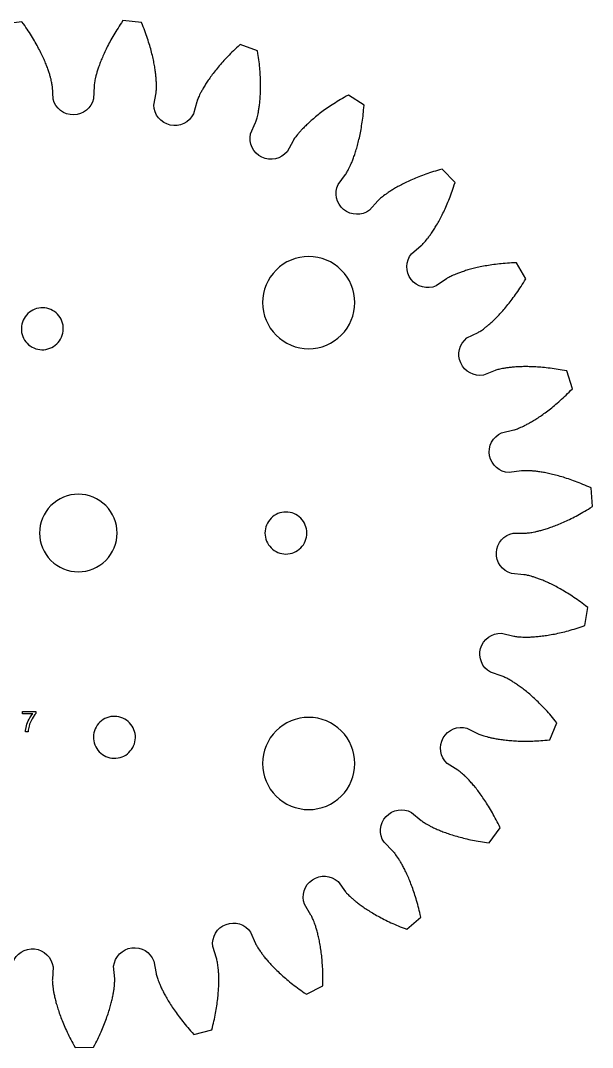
# Model space of a CAD drawing. Extents: x 1.5 to 68.5, y 1.6 to 68.4.
# Drawn here: x 31.3 to 68.5, y 1.6 to 68.4 of the extents above; entities that cross this region are included whole.
import ezdxf

# ---------------------------------------------------------------- set-up
doc = ezdxf.new("R2010")
doc.units = 0
doc.layers.add('1', color=18, linetype='CONTINUOUS')
doc.layers.add('NOTES', color=1, linetype='CONTINUOUS')

msp = doc.modelspace()

# ---------------------------------------------------------------- linework, layer by layer
at = {"layer": '1'}
msp.add_lwpolyline([(30.747, 7.1, -0.785399), (33.371, 6.824), (33.323, 6.01), (33.322, 5.955), (33.323, 5.899), (33.327, 5.822), (33.331, 5.761), (33.336, 5.69), (33.344, 5.61), (33.355, 5.522), (33.368, 5.426), (33.375, 5.374), (33.384, 5.321), (33.393, 5.265), (33.403, 5.207), (33.414, 5.147), (33.426, 5.085), (33.439, 5.021), (33.453, 4.955), (33.468, 4.887), (33.484, 4.816), (33.501, 4.744), (33.52, 4.67), (33.539, 4.594), (33.56, 4.516), (33.582, 4.436), (33.606, 4.353), (33.63, 4.269), (33.656, 4.184), (33.684, 4.096), (33.713, 4.006), (33.743, 3.915), (33.775, 3.821), (33.809, 3.726), (33.844, 3.629), (33.881, 3.531), (33.919, 3.43), (33.959, 3.328), (34.001, 3.224), (34.044, 3.119), (34.09, 3.012), (34.137, 2.903), (34.186, 2.793), (34.237, 2.681), (34.289, 2.567), (34.344, 2.452), (34.401, 2.335), (34.459, 2.217), (34.52, 2.098), (34.583, 1.977), (34.648, 1.854), (34.715, 1.73), (34.797, 1.582), (36.005, 1.595), (36.085, 1.746), (36.149, 1.872), (36.211, 1.995), (36.271, 2.118), (36.329, 2.239), (36.384, 2.358), (36.438, 2.476), (36.49, 2.592), (36.541, 2.707), (36.589, 2.82), (36.635, 2.932), (36.68, 3.042), (36.723, 3.15), (36.764, 3.256), (36.803, 3.361), (36.841, 3.464), (36.877, 3.565), (36.911, 3.665), (36.944, 3.763), (36.975, 3.858), (37.005, 3.952), (37.034, 4.045), (37.061, 4.135), (37.086, 4.223), (37.11, 4.31), (37.133, 4.394), (37.154, 4.477), (37.175, 4.557), (37.194, 4.636), (37.212, 4.713), (37.228, 4.787), (37.244, 4.86), (37.258, 4.93), (37.272, 4.999), (37.284, 5.065), (37.296, 5.13), (37.306, 5.192), (37.316, 5.252), (37.325, 5.31), (37.333, 5.366), (37.34, 5.42), (37.346, 5.472), (37.357, 5.569), (37.365, 5.657), (37.371, 5.736), (37.375, 5.807), (37.378, 5.869), (37.379, 5.946), (37.379, 6.002), (37.377, 6.056), (37.311, 6.87, -0.785398), (39.927, 7.206), (40.069, 6.403), (40.081, 6.349), (40.095, 6.295), (40.115, 6.221), (40.134, 6.162), (40.155, 6.094), (40.181, 6.019), (40.212, 5.936), (40.247, 5.845), (40.266, 5.796), (40.287, 5.746), (40.308, 5.694), (40.332, 5.64), (40.356, 5.584), (40.382, 5.527), (40.41, 5.467), (40.438, 5.406), (40.469, 5.343), (40.501, 5.279), (40.534, 5.212), (40.569, 5.144), (40.606, 5.075), (40.644, 5.003), (40.684, 4.931), (40.726, 4.856), (40.769, 4.78), (40.814, 4.703), (40.861, 4.623), (40.91, 4.543), (40.961, 4.461), (41.013, 4.378), (41.068, 4.293), (41.125, 4.207), (41.183, 4.119), (41.244, 4.03), (41.306, 3.94), (41.371, 3.849), (41.437, 3.756), (41.506, 3.662), (41.577, 3.567), (41.65, 3.471), (41.725, 3.374), (41.803, 3.275), (41.883, 3.176), (41.965, 3.076), (42.049, 2.974), (42.136, 2.872), (42.225, 2.769), (42.316, 2.665), (42.41, 2.56), (42.524, 2.434), (43.697, 2.726), (43.739, 2.891), (43.772, 3.028), (43.804, 3.162), (43.834, 3.295), (43.863, 3.426), (43.89, 3.555), (43.915, 3.683), (43.939, 3.808), (43.961, 3.931), (43.982, 4.052), (44.001, 4.171), (44.02, 4.289), (44.036, 4.404), (44.052, 4.517), (44.066, 4.628), (44.079, 4.737), (44.09, 4.844), (44.101, 4.948), (44.11, 5.051), (44.119, 5.151), (44.126, 5.25), (44.133, 5.346), (44.138, 5.44), (44.142, 5.532), (44.146, 5.622), (44.149, 5.709), (44.15, 5.794), (44.152, 5.878), (44.152, 5.958), (44.152, 6.037), (44.151, 6.114), (44.149, 6.188), (44.147, 6.26), (44.144, 6.33), (44.141, 6.397), (44.137, 6.462), (44.133, 6.525), (44.129, 6.586), (44.124, 6.645), (44.119, 6.701), (44.113, 6.755), (44.107, 6.807), (44.096, 6.904), (44.083, 6.991), (44.071, 7.07), (44.059, 7.14), (44.047, 7.201), (44.031, 7.276), (44.017, 7.331), (44.003, 7.383), (43.751, 8.159, -0.785398), (46.219, 9.09), (46.542, 8.34), (46.566, 8.292), (46.592, 8.241), (46.629, 8.175), (46.661, 8.121), (46.697, 8.061), (46.74, 7.993), (46.789, 7.919), (46.844, 7.839), (46.874, 7.796), (46.905, 7.752), (46.939, 7.706), (46.974, 7.659), (47.01, 7.61), (47.049, 7.56), (47.089, 7.509), (47.131, 7.456), (47.175, 7.402), (47.221, 7.346), (47.269, 7.289), (47.319, 7.231), (47.371, 7.172), (47.424, 7.112), (47.48, 7.05), (47.538, 6.987), (47.598, 6.923), (47.659, 6.858), (47.723, 6.792), (47.79, 6.725), (47.858, 6.657), (47.928, 6.588), (48.001, 6.518), (48.076, 6.447), (48.153, 6.375), (48.232, 6.303), (48.314, 6.23), (48.398, 6.156), (48.484, 6.081), (48.573, 6.005), (48.664, 5.929), (48.757, 5.853), (48.853, 5.775), (48.951, 5.698), (49.051, 5.619), (49.154, 5.541), (49.26, 5.461), (49.368, 5.382), (49.478, 5.302), (49.591, 5.221), (49.706, 5.141), (49.847, 5.045), (50.92, 5.6), (50.923, 5.77), (50.924, 5.911), (50.924, 6.049), (50.923, 6.185), (50.92, 6.319), (50.917, 6.451), (50.912, 6.581), (50.906, 6.708), (50.899, 6.833), (50.892, 6.956), (50.883, 7.076), (50.874, 7.195), (50.864, 7.31), (50.852, 7.424), (50.841, 7.535), (50.828, 7.644), (50.815, 7.751), (50.801, 7.855), (50.787, 7.957), (50.771, 8.057), (50.756, 8.155), (50.74, 8.25), (50.723, 8.342), (50.707, 8.433), (50.689, 8.521), (50.672, 8.607), (50.654, 8.69), (50.636, 8.771), (50.618, 8.85), (50.599, 8.926), (50.581, 9.001), (50.562, 9.072), (50.543, 9.142), (50.524, 9.209), (50.506, 9.274), (50.487, 9.337), (50.468, 9.397), (50.45, 9.455), (50.432, 9.511), (50.414, 9.565), (50.396, 9.616), (50.379, 9.665), (50.345, 9.757), (50.313, 9.839), (50.282, 9.913), (50.254, 9.978), (50.229, 10.035), (50.196, 10.104), (50.17, 10.154), (50.144, 10.201), (49.72, 10.898, -0.785399), (51.907, 12.373), (52.394, 11.719), (52.428, 11.677), (52.465, 11.634), (52.517, 11.578), (52.56, 11.533), (52.61, 11.482), (52.667, 11.427), (52.731, 11.366), (52.803, 11.3), (52.842, 11.266), (52.883, 11.23), (52.926, 11.193), (52.971, 11.155), (53.018, 11.117), (53.067, 11.077), (53.118, 11.036), (53.171, 10.994), (53.227, 10.952), (53.284, 10.908), (53.344, 10.864), (53.406, 10.819), (53.47, 10.773), (53.536, 10.727), (53.604, 10.68), (53.675, 10.632), (53.748, 10.583), (53.823, 10.534), (53.901, 10.485), (53.98, 10.435), (54.062, 10.384), (54.147, 10.333), (54.234, 10.282), (54.323, 10.23), (54.414, 10.178), (54.508, 10.126), (54.605, 10.074), (54.703, 10.021), (54.805, 9.968), (54.908, 9.915), (55.014, 9.862), (55.123, 9.809), (55.234, 9.756), (55.347, 9.703), (55.463, 9.65), (55.581, 9.597), (55.702, 9.544), (55.826, 9.492), (55.951, 9.439), (56.08, 9.387), (56.211, 9.335), (56.37, 9.274), (57.286, 10.062), (57.25, 10.228), (57.218, 10.365), (57.186, 10.5), (57.154, 10.632), (57.12, 10.762), (57.086, 10.889), (57.052, 11.014), (57.017, 11.137), (56.982, 11.257), (56.946, 11.375), (56.91, 11.49), (56.873, 11.603), (56.836, 11.713), (56.799, 11.821), (56.762, 11.927), (56.725, 12.03), (56.687, 12.131), (56.65, 12.229), (56.612, 12.325), (56.575, 12.419), (56.537, 12.51), (56.5, 12.599), (56.462, 12.685), (56.425, 12.769), (56.388, 12.851), (56.351, 12.93), (56.314, 13.007), (56.278, 13.082), (56.242, 13.155), (56.206, 13.225), (56.171, 13.293), (56.137, 13.358), (56.102, 13.422), (56.069, 13.483), (56.035, 13.542), (56.003, 13.598), (55.971, 13.653), (55.939, 13.705), (55.909, 13.755), (55.879, 13.803), (55.85, 13.849), (55.822, 13.893), (55.768, 13.974), (55.717, 14.047), (55.671, 14.112), (55.628, 14.169), (55.59, 14.218), (55.542, 14.277), (55.506, 14.32), (55.469, 14.36), (54.896, 14.941, -0.785398), (56.684, 16.881), (57.309, 16.356), (57.352, 16.323), (57.398, 16.29), (57.461, 16.247), (57.513, 16.213), (57.573, 16.176), (57.642, 16.134), (57.719, 16.09), (57.804, 16.043), (57.85, 16.018), (57.898, 15.993), (57.948, 15.967), (58, 15.941), (58.055, 15.914), (58.112, 15.886), (58.171, 15.858), (58.233, 15.83), (58.296, 15.801), (58.362, 15.772), (58.43, 15.743), (58.501, 15.714), (58.574, 15.684), (58.649, 15.654), (58.726, 15.624), (58.806, 15.593), (58.888, 15.563), (58.973, 15.533), (59.06, 15.502), (59.149, 15.472), (59.24, 15.442), (59.334, 15.412), (59.431, 15.382), (59.529, 15.352), (59.63, 15.323), (59.734, 15.294), (59.84, 15.265), (59.948, 15.236), (60.058, 15.208), (60.171, 15.181), (60.287, 15.153), (60.405, 15.127), (60.525, 15.101), (60.647, 15.075), (60.772, 15.05), (60.9, 15.026), (61.03, 15.003), (61.162, 14.98), (61.296, 14.958), (61.433, 14.937), (61.572, 14.917), (61.741, 14.894), (62.451, 15.871), (62.378, 16.025), (62.316, 16.151), (62.253, 16.275), (62.191, 16.396), (62.128, 16.515), (62.066, 16.631), (62.004, 16.745), (61.941, 16.856), (61.879, 16.965), (61.817, 17.071), (61.756, 17.175), (61.694, 17.276), (61.633, 17.375), (61.572, 17.472), (61.512, 17.566), (61.451, 17.657), (61.392, 17.747), (61.333, 17.834), (61.274, 17.919), (61.216, 18.001), (61.158, 18.081), (61.101, 18.159), (61.045, 18.234), (60.989, 18.307), (60.934, 18.378), (60.88, 18.447), (60.827, 18.514), (60.774, 18.578), (60.722, 18.64), (60.671, 18.7), (60.622, 18.758), (60.573, 18.814), (60.525, 18.868), (60.478, 18.92), (60.432, 18.969), (60.387, 19.017), (60.343, 19.062), (60.301, 19.106), (60.26, 19.148), (60.219, 19.188), (60.181, 19.226), (60.143, 19.262), (60.072, 19.328), (60.006, 19.387), (59.946, 19.44), (59.891, 19.485), (59.843, 19.525), (59.783, 19.571), (59.737, 19.605), (59.692, 19.635), (59, 20.068, -0.785398), (60.293, 22.368), (61.022, 22.002), (61.072, 21.979), (61.124, 21.958), (61.195, 21.93), (61.254, 21.91), (61.321, 21.887), (61.397, 21.863), (61.482, 21.837), (61.576, 21.811), (61.626, 21.798), (61.679, 21.784), (61.734, 21.77), (61.791, 21.757), (61.85, 21.743), (61.912, 21.73), (61.976, 21.716), (62.042, 21.703), (62.111, 21.69), (62.181, 21.676), (62.255, 21.664), (62.33, 21.651), (62.408, 21.639), (62.488, 21.627), (62.57, 21.616), (62.655, 21.605), (62.742, 21.594), (62.831, 21.584), (62.922, 21.575), (63.016, 21.566), (63.112, 21.558), (63.21, 21.55), (63.311, 21.543), (63.414, 21.537), (63.519, 21.532), (63.626, 21.527), (63.736, 21.523), (63.848, 21.521), (63.962, 21.519), (64.078, 21.518), (64.197, 21.518), (64.318, 21.519), (64.441, 21.522), (64.566, 21.525), (64.693, 21.53), (64.823, 21.536), (64.955, 21.543), (65.088, 21.551), (65.224, 21.561), (65.362, 21.572), (65.503, 21.584), (65.672, 21.601), (66.138, 22.716), (66.031, 22.848), (65.941, 22.957), (65.852, 23.063), (65.763, 23.166), (65.675, 23.267), (65.588, 23.366), (65.501, 23.462), (65.414, 23.556), (65.329, 23.648), (65.244, 23.737), (65.16, 23.824), (65.077, 23.908), (64.995, 23.99), (64.913, 24.07), (64.832, 24.148), (64.753, 24.223), (64.674, 24.296), (64.596, 24.367), (64.52, 24.436), (64.444, 24.503), (64.37, 24.568), (64.296, 24.63), (64.224, 24.691), (64.153, 24.749), (64.083, 24.805), (64.015, 24.86), (63.947, 24.912), (63.881, 24.963), (63.817, 25.011), (63.753, 25.058), (63.691, 25.103), (63.631, 25.146), (63.572, 25.187), (63.514, 25.227), (63.458, 25.264), (63.404, 25.3), (63.351, 25.335), (63.299, 25.367), (63.249, 25.399), (63.201, 25.428), (63.154, 25.456), (63.11, 25.482), (63.025, 25.531), (62.947, 25.573), (62.876, 25.61), (62.813, 25.642), (62.757, 25.669), (62.688, 25.701), (62.636, 25.723), (62.585, 25.742), (61.812, 26.003, -0.785398), (62.539, 28.539), (63.333, 28.351), (63.387, 28.341), (63.442, 28.332), (63.518, 28.322), (63.58, 28.315), (63.65, 28.308), (63.73, 28.302), (63.819, 28.297), (63.916, 28.293), (63.968, 28.292), (64.022, 28.291), (64.079, 28.29), (64.138, 28.29), (64.199, 28.291), (64.262, 28.292), (64.327, 28.293), (64.395, 28.296), (64.464, 28.299), (64.536, 28.302), (64.61, 28.307), (64.687, 28.312), (64.765, 28.318), (64.846, 28.325), (64.928, 28.333), (65.013, 28.342), (65.1, 28.351), (65.189, 28.362), (65.281, 28.374), (65.374, 28.387), (65.469, 28.401), (65.567, 28.416), (65.666, 28.433), (65.768, 28.451), (65.871, 28.47), (65.977, 28.49), (66.084, 28.512), (66.194, 28.535), (66.305, 28.559), (66.419, 28.585), (66.534, 28.613), (66.651, 28.642), (66.77, 28.673), (66.891, 28.705), (67.014, 28.739), (67.139, 28.774), (67.265, 28.812), (67.394, 28.851), (67.524, 28.891), (67.656, 28.934), (67.789, 28.978), (67.95, 29.034), (68.146, 30.226), (68.011, 30.33), (67.899, 30.415), (67.788, 30.498), (67.678, 30.578), (67.569, 30.656), (67.461, 30.732), (67.354, 30.805), (67.249, 30.877), (67.144, 30.946), (67.041, 31.013), (66.94, 31.078), (66.839, 31.141), (66.74, 31.202), (66.642, 31.261), (66.546, 31.318), (66.451, 31.373), (66.358, 31.426), (66.266, 31.477), (66.175, 31.527), (66.086, 31.574), (65.999, 31.62), (65.913, 31.664), (65.829, 31.706), (65.746, 31.747), (65.665, 31.785), (65.586, 31.822), (65.508, 31.858), (65.432, 31.892), (65.358, 31.924), (65.286, 31.955), (65.215, 31.985), (65.146, 32.012), (65.079, 32.039), (65.014, 32.064), (64.951, 32.088), (64.89, 32.11), (64.83, 32.132), (64.773, 32.151), (64.717, 32.17), (64.663, 32.188), (64.611, 32.204), (64.562, 32.219), (64.468, 32.247), (64.383, 32.27), (64.305, 32.29), (64.236, 32.307), (64.176, 32.32), (64.101, 32.335), (64.045, 32.344), (63.991, 32.351), (63.179, 32.427, -0.785399), (63.302, 35.063), (64.118, 35.063), (64.172, 35.065), (64.228, 35.069), (64.304, 35.077), (64.366, 35.084), (64.436, 35.094), (64.515, 35.107), (64.602, 35.122), (64.698, 35.141), (64.749, 35.151), (64.802, 35.163), (64.857, 35.175), (64.914, 35.189), (64.974, 35.203), (65.035, 35.219), (65.098, 35.236), (65.163, 35.253), (65.23, 35.272), (65.3, 35.292), (65.371, 35.314), (65.444, 35.336), (65.519, 35.36), (65.595, 35.386), (65.674, 35.413), (65.755, 35.441), (65.837, 35.47), (65.921, 35.501), (66.007, 35.534), (66.095, 35.568), (66.185, 35.604), (66.276, 35.641), (66.369, 35.68), (66.464, 35.721), (66.56, 35.763), (66.658, 35.807), (66.758, 35.853), (66.859, 35.901), (66.962, 35.951), (67.066, 36.002), (67.172, 36.055), (67.279, 36.111), (67.388, 36.168), (67.498, 36.227), (67.61, 36.289), (67.723, 36.352), (67.838, 36.417), (67.954, 36.485), (68.071, 36.555), (68.189, 36.626), (68.309, 36.701), (68.453, 36.792), (68.368, 37.997), (68.213, 38.067), (68.085, 38.124), (67.957, 38.178), (67.832, 38.231), (67.708, 38.282), (67.585, 38.331), (67.464, 38.378), (67.345, 38.423), (67.228, 38.466), (67.112, 38.508), (66.998, 38.548), (66.886, 38.586), (66.775, 38.623), (66.666, 38.657), (66.56, 38.691), (66.454, 38.722), (66.351, 38.752), (66.25, 38.781), (66.151, 38.808), (66.053, 38.834), (65.957, 38.858), (65.864, 38.881), (65.772, 38.903), (65.682, 38.923), (65.595, 38.942), (65.509, 38.96), (65.425, 38.976), (65.344, 38.992), (65.264, 39.006), (65.187, 39.02), (65.111, 39.032), (65.038, 39.043), (64.966, 39.054), (64.897, 39.063), (64.83, 39.072), (64.765, 39.079), (64.702, 39.086), (64.642, 39.092), (64.583, 39.098), (64.527, 39.102), (64.473, 39.107), (64.421, 39.11), (64.324, 39.115), (64.235, 39.118), (64.155, 39.12), (64.084, 39.12), (64.022, 39.119), (63.946, 39.116), (63.889, 39.112), (63.835, 39.107), (63.027, 38.993, -0.785398), (62.539, 41.586), (63.333, 41.774), (63.386, 41.789), (63.439, 41.806), (63.512, 41.831), (63.57, 41.852), (63.636, 41.878), (63.71, 41.909), (63.791, 41.944), (63.88, 41.984), (63.927, 42.006), (63.976, 42.029), (64.027, 42.054), (64.079, 42.081), (64.134, 42.108), (64.19, 42.138), (64.247, 42.168), (64.307, 42.201), (64.368, 42.235), (64.43, 42.27), (64.495, 42.307), (64.56, 42.346), (64.628, 42.387), (64.697, 42.429), (64.767, 42.473), (64.839, 42.519), (64.912, 42.567), (64.987, 42.617), (65.063, 42.668), (65.141, 42.722), (65.22, 42.777), (65.3, 42.835), (65.381, 42.894), (65.464, 42.955), (65.548, 43.019), (65.633, 43.085), (65.72, 43.152), (65.807, 43.222), (65.896, 43.294), (65.985, 43.368), (66.076, 43.444), (66.168, 43.523), (66.261, 43.604), (66.354, 43.687), (66.449, 43.772), (66.544, 43.86), (66.641, 43.95), (66.738, 44.043), (66.836, 44.137), (66.934, 44.235), (67.034, 44.334), (67.153, 44.456), (66.793, 45.61), (66.626, 45.642), (66.487, 45.668), (66.351, 45.691), (66.216, 45.714), (66.084, 45.735), (65.953, 45.754), (65.825, 45.772), (65.699, 45.788), (65.574, 45.803), (65.452, 45.817), (65.332, 45.83), (65.214, 45.841), (65.098, 45.851), (64.984, 45.86), (64.873, 45.867), (64.763, 45.874), (64.656, 45.879), (64.551, 45.884), (64.448, 45.887), (64.347, 45.89), (64.248, 45.891), (64.152, 45.892), (64.058, 45.892), (63.966, 45.891), (63.876, 45.889), (63.788, 45.887), (63.703, 45.884), (63.62, 45.88), (63.539, 45.876), (63.461, 45.871), (63.384, 45.866), (63.31, 45.86), (63.239, 45.853), (63.169, 45.847), (63.102, 45.839), (63.037, 45.832), (62.974, 45.824), (62.914, 45.816), (62.856, 45.808), (62.8, 45.799), (62.746, 45.791), (62.695, 45.782), (62.599, 45.765), (62.512, 45.747), (62.434, 45.73), (62.365, 45.714), (62.305, 45.699), (62.231, 45.678), (62.177, 45.662), (62.126, 45.644), (61.366, 45.347, -0.785398), (60.293, 47.758), (61.022, 48.124), (61.07, 48.15), (61.118, 48.179), (61.183, 48.22), (61.234, 48.255), (61.293, 48.295), (61.357, 48.341), (61.429, 48.394), (61.506, 48.454), (61.547, 48.486), (61.589, 48.52), (61.632, 48.556), (61.677, 48.594), (61.724, 48.634), (61.772, 48.675), (61.821, 48.718), (61.871, 48.763), (61.922, 48.81), (61.975, 48.859), (62.029, 48.91), (62.084, 48.964), (62.14, 49.019), (62.198, 49.076), (62.256, 49.135), (62.315, 49.196), (62.376, 49.26), (62.437, 49.325), (62.499, 49.393), (62.562, 49.463), (62.626, 49.535), (62.691, 49.609), (62.757, 49.686), (62.823, 49.765), (62.89, 49.846), (62.958, 49.929), (63.026, 50.015), (63.095, 50.103), (63.165, 50.194), (63.235, 50.286), (63.306, 50.382), (63.377, 50.479), (63.449, 50.579), (63.521, 50.682), (63.593, 50.787), (63.666, 50.894), (63.739, 51.004), (63.812, 51.116), (63.885, 51.231), (63.959, 51.348), (64.032, 51.468), (64.12, 51.614), (63.504, 52.654), (63.334, 52.647), (63.193, 52.64), (63.055, 52.631), (62.919, 52.622), (62.785, 52.612), (62.654, 52.6), (62.525, 52.588), (62.398, 52.575), (62.274, 52.561), (62.152, 52.546), (62.032, 52.531), (61.914, 52.515), (61.799, 52.498), (61.686, 52.48), (61.576, 52.462), (61.468, 52.443), (61.362, 52.423), (61.259, 52.403), (61.158, 52.383), (61.059, 52.362), (60.963, 52.341), (60.869, 52.32), (60.777, 52.298), (60.688, 52.276), (60.601, 52.253), (60.516, 52.231), (60.434, 52.208), (60.354, 52.185), (60.277, 52.162), (60.201, 52.14), (60.128, 52.117), (60.058, 52.094), (59.989, 52.071), (59.923, 52.049), (59.86, 52.026), (59.798, 52.004), (59.739, 51.982), (59.682, 51.96), (59.627, 51.939), (59.575, 51.918), (59.525, 51.897), (59.477, 51.877), (59.387, 51.837), (59.307, 51.8), (59.235, 51.766), (59.172, 51.734), (59.117, 51.705), (59.05, 51.668), (59.001, 51.64), (58.955, 51.611), (58.284, 51.147, -0.785398), (56.684, 53.245), (57.309, 53.769), (57.349, 53.806), (57.39, 53.845), (57.443, 53.9), (57.485, 53.945), (57.533, 53.998), (57.585, 54.058), (57.642, 54.126), (57.703, 54.202), (57.736, 54.243), (57.769, 54.286), (57.803, 54.331), (57.838, 54.378), (57.874, 54.427), (57.911, 54.478), (57.949, 54.532), (57.987, 54.587), (58.027, 54.645), (58.067, 54.705), (58.107, 54.767), (58.149, 54.831), (58.191, 54.898), (58.233, 54.967), (58.276, 55.038), (58.32, 55.111), (58.364, 55.187), (58.409, 55.265), (58.454, 55.345), (58.499, 55.427), (58.545, 55.512), (58.591, 55.6), (58.637, 55.689), (58.683, 55.781), (58.73, 55.876), (58.776, 55.973), (58.823, 56.072), (58.87, 56.173), (58.917, 56.277), (58.964, 56.384), (59.011, 56.493), (59.057, 56.604), (59.104, 56.718), (59.15, 56.834), (59.196, 56.953), (59.242, 57.074), (59.288, 57.198), (59.333, 57.324), (59.378, 57.453), (59.423, 57.584), (59.467, 57.718), (59.519, 57.88), (58.679, 58.749), (58.515, 58.703), (58.38, 58.664), (58.248, 58.624), (58.117, 58.584), (57.99, 58.543), (57.864, 58.502), (57.742, 58.46), (57.621, 58.418), (57.503, 58.376), (57.388, 58.333), (57.275, 58.29), (57.165, 58.247), (57.057, 58.204), (56.951, 58.161), (56.848, 58.118), (56.747, 58.075), (56.648, 58.031), (56.552, 57.988), (56.459, 57.945), (56.368, 57.902), (56.279, 57.859), (56.192, 57.817), (56.108, 57.774), (56.026, 57.732), (55.947, 57.69), (55.87, 57.649), (55.795, 57.608), (55.723, 57.567), (55.652, 57.527), (55.584, 57.488), (55.519, 57.448), (55.455, 57.41), (55.394, 57.372), (55.335, 57.335), (55.278, 57.298), (55.223, 57.262), (55.171, 57.227), (55.12, 57.193), (55.072, 57.16), (55.026, 57.127), (54.982, 57.095), (54.94, 57.065), (54.862, 57.006), (54.792, 56.951), (54.73, 56.901), (54.676, 56.856), (54.629, 56.815), (54.572, 56.763), (54.531, 56.724), (54.493, 56.686), (53.947, 56.079, -0.785398), (51.907, 57.752), (52.394, 58.406), (52.425, 58.451), (52.455, 58.499), (52.494, 58.564), (52.525, 58.618), (52.559, 58.681), (52.596, 58.751), (52.636, 58.83), (52.678, 58.918), (52.7, 58.966), (52.722, 59.015), (52.745, 59.067), (52.769, 59.121), (52.792, 59.177), (52.816, 59.235), (52.841, 59.296), (52.866, 59.359), (52.89, 59.424), (52.916, 59.491), (52.941, 59.561), (52.966, 59.633), (52.992, 59.708), (53.017, 59.785), (53.043, 59.864), (53.068, 59.945), (53.094, 60.029), (53.119, 60.115), (53.145, 60.203), (53.17, 60.294), (53.194, 60.387), (53.219, 60.483), (53.243, 60.581), (53.267, 60.681), (53.291, 60.784), (53.314, 60.889), (53.336, 60.996), (53.359, 61.106), (53.38, 61.218), (53.401, 61.332), (53.422, 61.449), (53.441, 61.568), (53.46, 61.69), (53.479, 61.813), (53.496, 61.94), (53.513, 62.068), (53.529, 62.199), (53.544, 62.332), (53.558, 62.468), (53.571, 62.606), (53.583, 62.746), (53.596, 62.916), (52.579, 63.568), (52.43, 63.486), (52.308, 63.416), (52.188, 63.347), (52.07, 63.277), (51.955, 63.208), (51.843, 63.139), (51.733, 63.07), (51.626, 63.002), (51.521, 62.933), (51.418, 62.865), (51.318, 62.798), (51.221, 62.73), (51.126, 62.664), (51.033, 62.597), (50.942, 62.531), (50.854, 62.466), (50.768, 62.401), (50.685, 62.337), (50.604, 62.273), (50.525, 62.21), (50.448, 62.148), (50.374, 62.087), (50.302, 62.026), (50.232, 61.966), (50.164, 61.908), (50.099, 61.849), (50.036, 61.792), (49.974, 61.736), (49.915, 61.681), (49.858, 61.627), (49.803, 61.573), (49.75, 61.521), (49.7, 61.47), (49.651, 61.42), (49.604, 61.372), (49.559, 61.324), (49.516, 61.278), (49.475, 61.233), (49.436, 61.189), (49.398, 61.147), (49.363, 61.106), (49.329, 61.066), (49.267, 60.991), (49.211, 60.922), (49.162, 60.859), (49.12, 60.802), (49.084, 60.752), (49.04, 60.689), (49.01, 60.641), (48.982, 60.595), (48.59, 59.879, -0.785398), (46.219, 61.036), (46.542, 61.785), (46.562, 61.835), (46.58, 61.889), (46.603, 61.962), (46.621, 62.021), (46.639, 62.09), (46.659, 62.167), (46.68, 62.253), (46.7, 62.349), (46.711, 62.4), (46.721, 62.453), (46.732, 62.508), (46.742, 62.566), (46.752, 62.626), (46.762, 62.689), (46.772, 62.753), (46.781, 62.82), (46.791, 62.89), (46.799, 62.961), (46.808, 63.035), (46.816, 63.111), (46.824, 63.189), (46.831, 63.27), (46.838, 63.353), (46.844, 63.438), (46.849, 63.525), (46.854, 63.615), (46.858, 63.706), (46.861, 63.801), (46.864, 63.897), (46.866, 63.996), (46.867, 64.096), (46.867, 64.199), (46.866, 64.305), (46.865, 64.412), (46.862, 64.522), (46.858, 64.634), (46.853, 64.748), (46.847, 64.864), (46.84, 64.982), (46.832, 65.103), (46.823, 65.226), (46.812, 65.35), (46.8, 65.477), (46.787, 65.606), (46.772, 65.737), (46.756, 65.87), (46.738, 66.005), (46.719, 66.143), (46.698, 66.282), (46.672, 66.45), (45.532, 66.85), (45.406, 66.735), (45.303, 66.64), (45.202, 66.544), (45.104, 66.45), (45.008, 66.356), (44.915, 66.263), (44.824, 66.171), (44.735, 66.079), (44.649, 65.989), (44.565, 65.899), (44.483, 65.81), (44.403, 65.722), (44.326, 65.635), (44.251, 65.549), (44.178, 65.464), (44.108, 65.38), (44.039, 65.297), (43.973, 65.215), (43.908, 65.135), (43.846, 65.055), (43.786, 64.977), (43.728, 64.9), (43.672, 64.825), (43.618, 64.75), (43.565, 64.677), (43.515, 64.606), (43.466, 64.536), (43.42, 64.467), (43.375, 64.399), (43.332, 64.334), (43.291, 64.269), (43.252, 64.206), (43.214, 64.145), (43.178, 64.085), (43.143, 64.027), (43.111, 63.97), (43.079, 63.915), (43.05, 63.862), (43.022, 63.811), (42.995, 63.761), (42.97, 63.713), (42.946, 63.666), (42.903, 63.579), (42.865, 63.499), (42.832, 63.426), (42.804, 63.361), (42.78, 63.304), (42.753, 63.232), (42.734, 63.179), (42.717, 63.127), (42.501, 62.34, -0.785398), (39.927, 62.919), (40.069, 63.723), (40.076, 63.777), (40.082, 63.833), (40.088, 63.909), (40.091, 63.971), (40.093, 64.042), (40.095, 64.122), (40.095, 64.21), (40.093, 64.308), (40.091, 64.36), (40.089, 64.414), (40.086, 64.471), (40.083, 64.529), (40.079, 64.59), (40.074, 64.653), (40.069, 64.718), (40.063, 64.785), (40.056, 64.855), (40.048, 64.927), (40.039, 65), (40.03, 65.076), (40.019, 65.154), (40.007, 65.234), (39.995, 65.316), (39.981, 65.401), (39.966, 65.487), (39.95, 65.575), (39.933, 65.665), (39.915, 65.758), (39.895, 65.852), (39.874, 65.949), (39.852, 66.047), (39.828, 66.147), (39.803, 66.25), (39.777, 66.354), (39.749, 66.46), (39.719, 66.568), (39.688, 66.678), (39.656, 66.789), (39.622, 66.903), (39.586, 67.018), (39.548, 67.135), (39.509, 67.254), (39.468, 67.375), (39.425, 67.497), (39.381, 67.621), (39.334, 67.747), (39.286, 67.875), (39.236, 68.004), (39.184, 68.135), (39.119, 68.292), (37.918, 68.418), (37.821, 68.278), (37.743, 68.161), (37.667, 68.045), (37.594, 67.93), (37.522, 67.817), (37.453, 67.705), (37.385, 67.594), (37.32, 67.485), (37.257, 67.376), (37.196, 67.27), (37.137, 67.164), (37.08, 67.06), (37.025, 66.958), (36.972, 66.857), (36.92, 66.757), (36.871, 66.659), (36.823, 66.563), (36.778, 66.468), (36.734, 66.375), (36.691, 66.283), (36.651, 66.194), (36.612, 66.105), (36.575, 66.019), (36.539, 65.934), (36.505, 65.851), (36.473, 65.77), (36.442, 65.69), (36.412, 65.612), (36.384, 65.537), (36.358, 65.462), (36.332, 65.39), (36.309, 65.32), (36.286, 65.252), (36.265, 65.185), (36.245, 65.121), (36.226, 65.058), (36.208, 64.997), (36.192, 64.939), (36.176, 64.882), (36.162, 64.827), (36.148, 64.775), (36.136, 64.724), (36.114, 64.629), (36.095, 64.542), (36.08, 64.464), (36.068, 64.394), (36.058, 64.333), (36.048, 64.257), (36.042, 64.201), (36.037, 64.147), (36.009, 63.332, -0.785398), (33.371, 63.301), (33.323, 64.116), (33.318, 64.17), (33.31, 64.226), (33.298, 64.301), (33.287, 64.362), (33.273, 64.432), (33.256, 64.51), (33.236, 64.596), (33.212, 64.69), (33.198, 64.741), (33.183, 64.793), (33.168, 64.847), (33.151, 64.904), (33.133, 64.962), (33.114, 65.022), (33.094, 65.084), (33.072, 65.148), (33.049, 65.214), (33.025, 65.282), (33, 65.352), (32.973, 65.423), (32.945, 65.497), (32.915, 65.572), (32.884, 65.649), (32.851, 65.728), (32.816, 65.808), (32.781, 65.891), (32.743, 65.975), (32.704, 66.06), (32.663, 66.148), (32.62, 66.237), (32.576, 66.327), (32.53, 66.419), (32.482, 66.513), (32.432, 66.608), (32.381, 66.705), (32.327, 66.803), (32.272, 66.903), (32.214, 67.004), (32.155, 67.107), (32.093, 67.211), (32.03, 67.316), (31.964, 67.423), (31.896, 67.531), (31.827, 67.64), (31.755, 67.751), (31.68, 67.862), (31.604, 67.975), (31.525, 68.089), (31.445, 68.204), (31.345, 68.343), (30.147, 68.189)], format="xyb", dxfattribs=at)
at = {"layer": 'NOTES'}
for points in [[(47.876, 52.182, 0.414214), (47.876, 47.939, 0.414214), (52.119, 47.939, 0.414214), (52.119, 52.182, 0.414214)], [(31.327, 48.121, 0.414214), (32.908, 47.013, 0.414214), (34.016, 48.595, 0.414214), (32.434, 49.702, 0.414214)], [(35.015, 37.588, 0.414214), (32.49, 35.063, 0.414214), (35.015, 32.538, 0.414214), (37.54, 35.063, 0.414214)], [(48.515, 36.428, 0.414214), (47.15, 35.063, 0.414214), (48.515, 33.698, 0.414214), (49.88, 35.063, 0.414214)], [(36.015, 21.531, 0.414214), (37.597, 20.423, 0.414214), (38.704, 22.005, 0.414214), (37.123, 23.112, 0.414214)], [(52.119, 22.187, 0.414214), (47.876, 22.187, 0.414214), (47.876, 17.944, 0.414214), (52.119, 17.944, 0.414214)]]:
    msp.add_lwpolyline(points, format="xyb", close=True, dxfattribs=at)
msp.add_lwpolyline([(31.391, 23.292), (31.391, 23.45), (32.256, 23.45), (32.256, 23.322), (32.192, 23.254), (32.066, 23.073), (32.003, 22.96), (31.941, 22.847), (31.844, 22.615), (31.81, 22.496), (31.785, 22.412), (31.754, 22.228), (31.747, 22.128), (31.578, 22.128), (31.58, 22.207), (31.611, 22.398), (31.64, 22.51), (31.67, 22.622), (31.755, 22.837), (31.81, 22.941), (31.866, 23.045), (31.983, 23.22), (32.046, 23.292)], close=True, dxfattribs=at)

doc.saveas('drawing.dxf')
